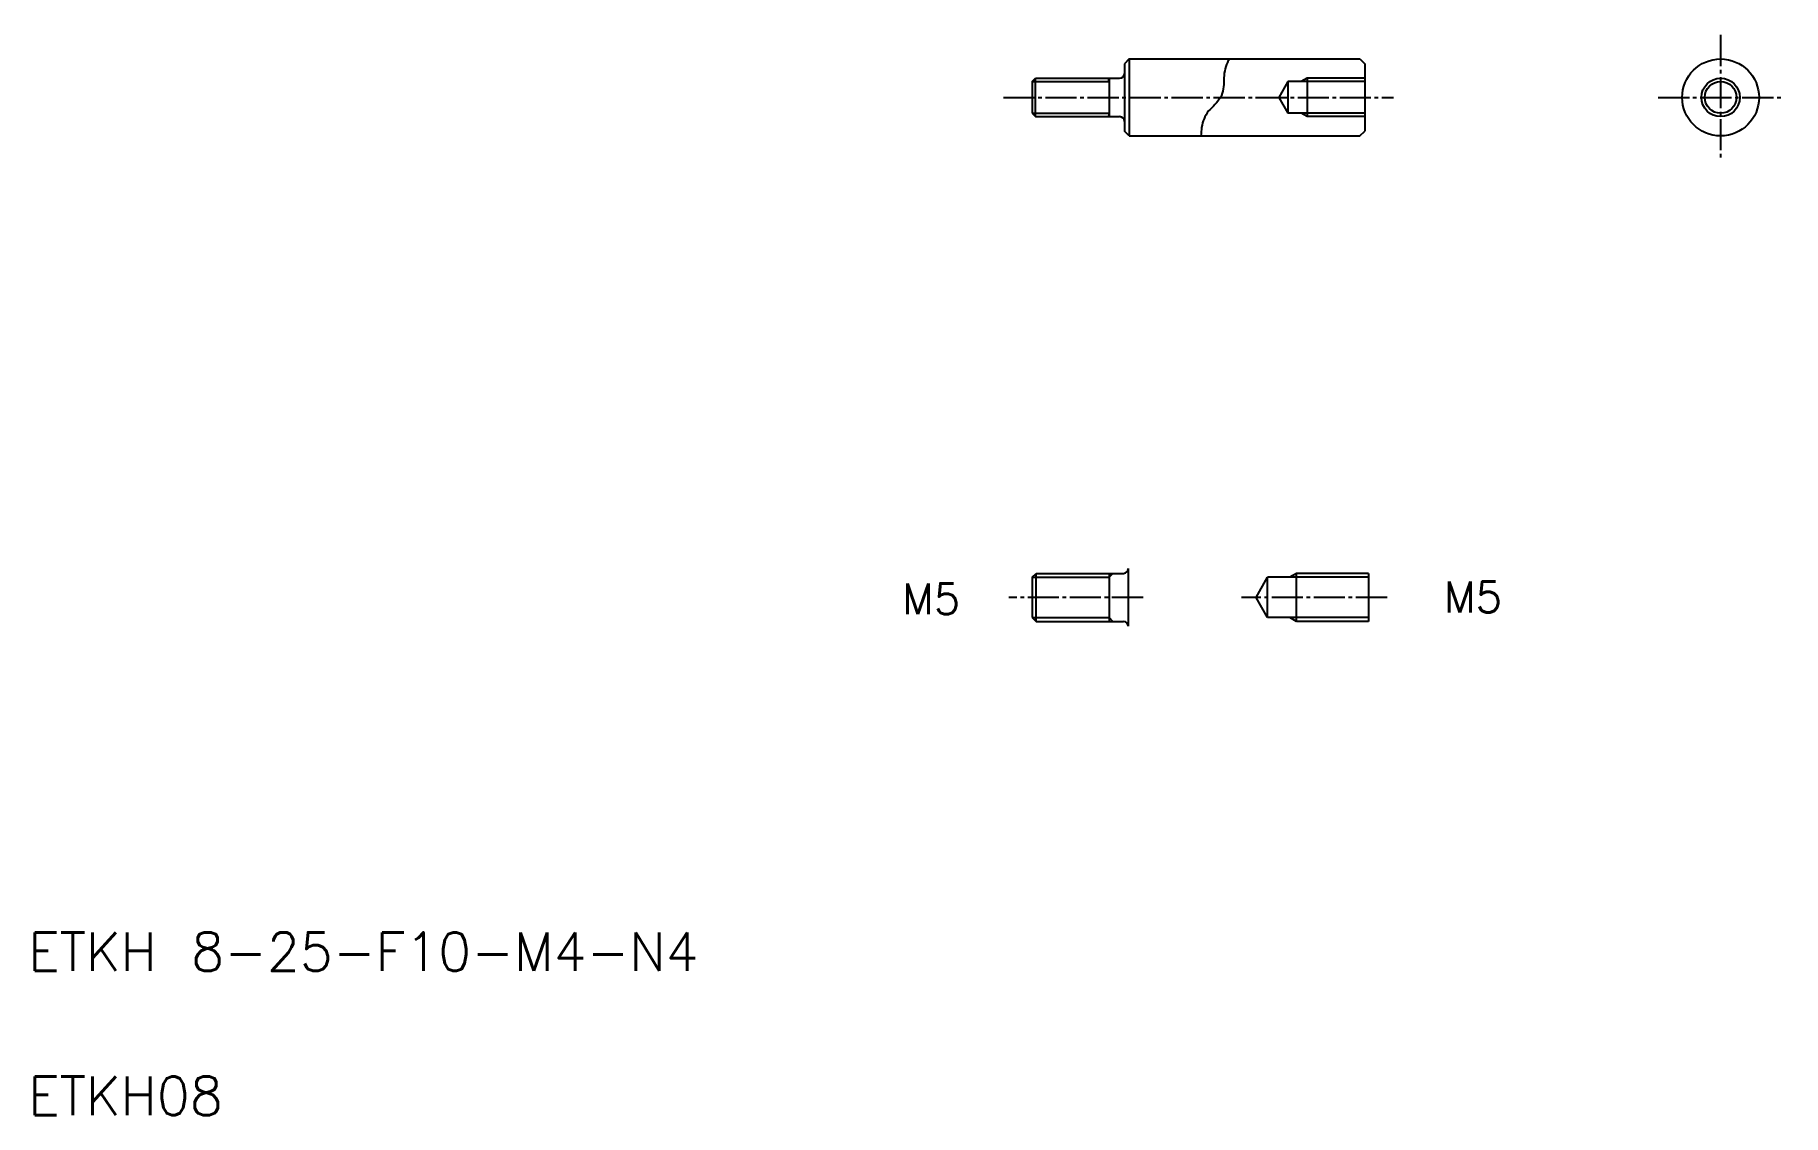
# Model space of a CAD drawing. Extents: x 11 to 193, y 10 to 122.
import ezdxf

# ---------------------------------------------------------------- set-up
doc = ezdxf.new("R2010")
doc.units = 0
doc.header["$LTSCALE"] = 0.25
doc.linetypes.add('CENTER', pattern=[17.5, 13, -1.5, 1.5, -1.5])
doc.layers.get('0').update_dxf_attribs({"linetype": 'CONTINUOUS'})
doc.layers.add('CENTER', color=1, linetype='CENTER')
doc.styles.get("Standard").update_dxf_attribs({"font": 'txt', "bigfont": 'BIGFONT'})

msp = doc.modelspace()

# ---------------------------------------------------------------- linework, layer by layer
at = {"linetype": 'CONTINUOUS'}
for p, q in [((124.55, 119.88), (124.05, 119.38)), ((124.05, 119.38), (124.05, 112.38)), ((124.55, 119.88), (148.55, 119.88)), ((124.55, 119.88), (124.55, 111.88)), ((148.55, 119.88), (149.05, 119.38)), ((149.05, 119.38), (149.05, 112.38)), ((114.45, 117.53), (114.8, 117.88)), ((114.45, 117.53), (114.45, 114.23)), ((114.8, 117.88), (123.55, 117.88)), ((114.8, 113.88), (114.8, 117.88)), ((122.45, 117.88), (122.45, 113.88)), ((141.05, 117.53), (140.1, 115.88)), ((149.05, 117.53), (141.05, 117.53)), ((141.05, 117.53), (141.05, 114.23)), ((143.05, 117.88), (143.05, 113.88)), ((140.1, 115.88), (141.05, 114.23)), ((114.45, 114.23), (114.8, 113.88)), ((114.8, 113.88), (123.55, 113.88)), ((149.05, 114.23), (141.05, 114.23)), ((124.55, 111.88), (124.05, 112.38)), ((124.55, 111.88), (148.55, 111.88)), ((148.55, 111.88), (149.05, 112.38)), ((114.45, 65.96), (114.85, 66.36)), ((114.45, 65.96), (114.45, 61.76)), ((114.85, 66.36), (123.95, 66.36)), ((114.85, 61.36), (114.85, 66.36)), ((122.45, 66.36), (122.45, 61.36)), ((124.45, 66.86), (124.45, 60.86)), ((114.45, 61.76), (114.85, 61.36)), ((114.85, 61.36), (123.95, 61.36))]:
    msp.add_line(p, q, dxfattribs=at)
at = {"color": 3, "linetype": 'CONTINUOUS'}
for p, q in [((114.45, 117.53), (122.45, 117.53)), ((122.45, 117.53), (122.4, 117.88)), ((149.05, 117.88), (143.05, 117.88)), ((114.45, 114.23), (122.45, 114.23)), ((122.45, 114.23), (122.4, 113.88)), ((149.05, 113.88), (143.05, 113.88)), ((114.45, 65.96), (122.45, 65.96)), ((122.45, 65.96), (122.85, 66.36)), ((114.45, 61.76), (122.45, 61.76)), ((122.45, 61.76), (122.85, 61.36))]:
    msp.add_line(p, q, dxfattribs=at)
at = {"color": 3}
for p, q in [((143.05, 117.88), (142.45, 117.53)), ((143.05, 113.88), (142.45, 114.23)), ((141.95, 66.36), (141.26, 65.96)), ((149.45, 66.36), (141.95, 66.36)), ((141.95, 61.36), (141.26, 61.76)), ((149.45, 61.36), (141.95, 61.36))]:
    msp.add_line(p, q, dxfattribs=at)
for p, q in [((137.74, 63.86), (138.95, 65.96)), ((149.45, 65.96), (138.95, 65.96)), ((138.95, 61.76), (138.95, 65.96)), ((141.95, 61.36), (141.95, 66.36)), ((144.2, 65.96), (144.2, 65.96)), ((146.83, 65.96), (146.83, 65.96)), ((149.45, 66.36), (149.45, 61.36)), ((138.95, 61.76), (137.74, 63.86)), ((149.45, 61.76), (138.95, 61.76))]:
    msp.add_line(p, q)
at = {"color": 3, "linetype": 'CONTINUOUS'}
msp.add_lwpolyline([(135, 119.88, 0.023346), (134.76, 119.53, 0.109988), (134.4, 117.7, -0.111121), (134.05, 115.87, -0.040783), (132.81, 114.47, 0.133755), (132.08, 112.76, 0.030057), (132.01, 111.88)], format="xyb", dxfattribs=at)
msp.add_circle((186.08, 115.88), 4)
msp.add_circle((186.08, 115.88), 2, dxfattribs=at)
at = {"linetype": 'CONTINUOUS'}
msp.add_circle((186.08, 115.88), 1.65, dxfattribs=at)
for centre, start, end in [((123.55, 118.38), 270, 0), ((123.55, 113.38), 0, 90)]:
    msp.add_arc(centre, 0.5, start, end, dxfattribs=at)
for centre, start, end in [((123.95, 66.86), 270, 0), ((123.95, 60.86), 0, 90)]:
    msp.add_arc(centre, 0.5, start, end)
at = {"layer": 'CENTER', "color": 1, "linetype": 'CENTER'}
for p, q in [((186.08, 122.38), (186.08, 109.38)), ((111.45, 115.88), (152.05, 115.88)), ((179.58, 115.88), (192.58, 115.88)), ((125.98, 63.86), (112.01, 63.86)), ((151.37, 63.86), (136.23, 63.86))]:
    msp.add_line(p, q, dxfattribs=at)

# ---------------------------------------------------------------- texts
for s, height, p in [('M5', 3.2, (157.3, 62.3)), ('M5', 3.2, (100.92, 62.11)), ('ETKH 8-25-F10-M4-N4', 4, (10, 25)), ('ETKH08', 4, (10, 10))]:
    msp.add_text(s, height=height).set_placement(p)

doc.saveas('drawing.dxf')
